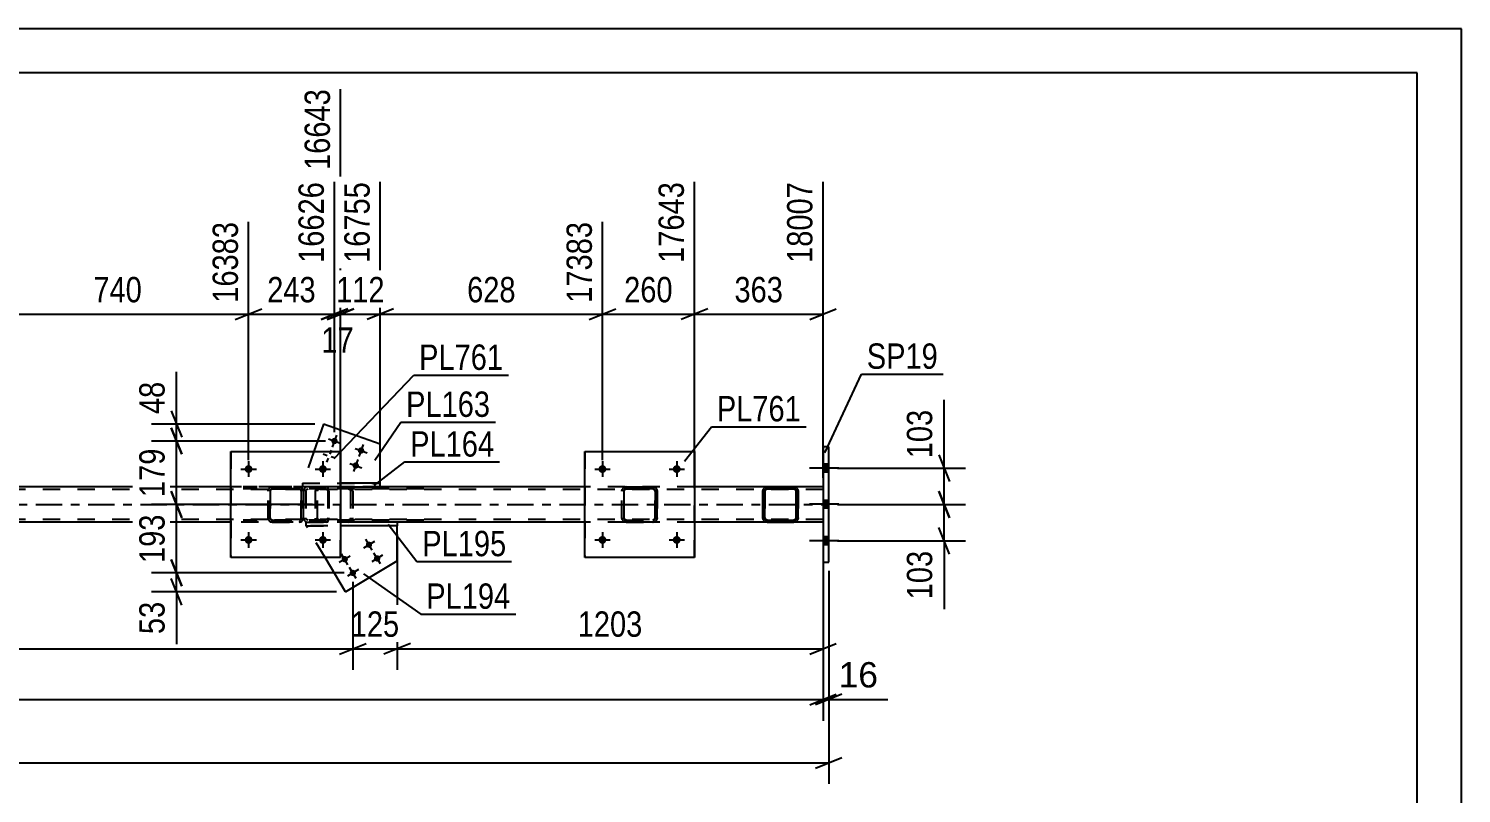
# Model space of a CAD drawing. Header units: millimetres. Extents: x 0 to 841, y 0 to 594.
# Drawn here: x 679 to 841, y 507.6 to 594 of the extents above; entities that cross this region are included whole.
import ezdxf

# ---------------------------------------------------------------- set-up
doc = ezdxf.new("R2010")
doc.units = ezdxf.units.MM
doc.linetypes.add('DXK_LINE_DOT2', pattern=[3.9198, 1.9599, -1.9599])
doc.linetypes.add('DXK_LINE_DOT3', pattern=[5.9187, 2.979, -0.9799, 0.9799, -0.9799])
doc.styles.add('Arial', font='ARIAL.TTF', dxfattribs={"height": 0.2})
doc.styles.add('Arial Narrow', font='ARIALN.TTF', dxfattribs={"height": 0.2})

# ---------------------------------------------------------------- blocks, each defined once
blk = doc.blocks.new('Unknown-318892622-1113')
at = {"color": 5, "linetype": 'Continuous'}
for p, q in [((841, 594), (0, 594)), ((841, 0), (841, 594)), ((836, 589), (5, 589)), ((836, 5), (836, 589))]:
    blk.add_line(p, q, dxfattribs=at)
blk = doc.blocks.new('Part-318892622-6571 - 6435')
at = {"color": 7, "linetype": 'DXK_LINE_DOT2'}
for p, q in [((712.71, 542.25), (703.3, 542.25)), ((712.71, 542.01), (703.3, 542.01)), ((710.14, 541.91), (710.12, 541.77)), ((710.12, 541.77), (710.12, 538.73)), ((710.15, 541.95), (710.14, 541.91)), ((710.37, 541.77), (710.39, 541.86)), ((710.37, 541.77), (710.37, 538.73)), ((710.39, 541.86), (710.44, 541.94)), ((710.62, 542.25), (710.43, 542.21)), ((710.44, 541.94), (710.52, 541.99)), ((710.52, 541.99), (710.62, 542.01)), ((711.43, 542.25), (711.43, 542.01)), ((712.81, 542.21), (712.71, 542.25)), ((712.71, 542.01), (712.76, 541.99)), ((712.76, 541.99), (712.81, 541.94)), ((712.9, 542.11), (712.81, 542.21)), ((712.81, 541.94), (712.84, 541.86)), ((712.84, 541.86), (712.85, 541.77)), ((712.85, 541.77), (712.85, 538.73)), ((712.96, 541.95), (712.9, 542.11)), ((712.98, 541.77), (712.96, 541.95)), ((712.98, 541.77), (712.98, 538.73)), ((712.71, 538.49), (703.3, 538.49)), ((712.71, 538.25), (703.3, 538.25)), ((710.12, 538.73), (710.15, 538.55)), ((710.39, 538.64), (710.37, 538.73)), ((710.44, 538.56), (710.39, 538.64)), ((710.43, 538.29), (710.62, 538.25)), ((710.52, 538.51), (710.44, 538.56)), ((710.62, 538.49), (710.52, 538.51)), ((711.43, 538.25), (711.43, 538.49)), ((712.76, 538.51), (712.71, 538.49)), ((712.71, 538.25), (712.81, 538.29)), ((712.81, 538.56), (712.76, 538.51)), ((712.84, 538.64), (712.81, 538.56)), ((712.81, 538.29), (712.9, 538.39)), ((712.85, 538.73), (712.84, 538.64)), ((712.9, 538.39), (712.96, 538.55)), ((712.96, 538.55), (712.98, 538.73))]:
    blk.add_line(p, q, dxfattribs=at)
for centre, start, end in [((710.6, 541.75), 111.1941, 156.1506), ((710.6, 538.75), 203.8494, 248.8059)]:
    blk.add_arc(centre, 0.492, start, end, dxfattribs=at)
blk = doc.blocks.new('Part-318892622-6577 - 6435')
at = {"color": 7, "linetype": 'DXK_LINE_DOT2'}
for p, q in [((711.46, 541.91), (711.43, 541.77)), ((711.43, 541.77), (711.43, 538.73)), ((711.47, 541.95), (711.46, 541.91)), ((711.69, 541.77), (711.71, 541.86)), ((711.69, 538.73), (711.69, 541.77)), ((711.71, 541.86), (711.76, 541.94)), ((711.94, 542.25), (711.75, 542.21)), ((711.76, 541.94), (711.85, 541.99)), ((711.85, 541.99), (711.94, 542.01)), ((723.72, 542.25), (711.94, 542.25)), ((723.72, 542.01), (711.94, 542.01)), ((715.38, 542.21), (715.18, 542.25)), ((715.18, 542.01), (715.28, 541.99)), ((715.28, 541.99), (715.36, 541.94)), ((715.36, 541.94), (715.42, 541.86)), ((715.42, 541.86), (715.44, 541.77)), ((715.44, 541.77), (715.44, 538.73)), ((715.66, 541.91), (715.65, 541.95)), ((715.69, 541.77), (715.66, 541.91)), ((715.69, 541.77), (715.69, 538.73)), ((711.43, 538.73), (711.47, 538.55)), ((711.71, 538.64), (711.69, 538.73)), ((711.76, 538.56), (711.71, 538.64)), ((711.75, 538.29), (711.94, 538.25)), ((711.85, 538.51), (711.76, 538.56)), ((711.94, 538.49), (711.85, 538.51)), ((723.72, 538.49), (711.94, 538.49)), ((723.72, 538.25), (711.94, 538.25)), ((715.28, 538.51), (715.18, 538.49)), ((715.18, 538.25), (715.38, 538.29)), ((715.36, 538.56), (715.28, 538.51)), ((715.42, 538.64), (715.36, 538.56)), ((715.44, 538.73), (715.42, 538.64)), ((715.65, 538.55), (715.67, 538.64)), ((715.67, 538.64), (715.69, 538.73))]:
    blk.add_line(p, q, dxfattribs=at)
for centre, start, end in [((711.93, 541.75), 110.7583, 155.68), ((715.2, 541.75), 24.32, 69.2417), ((711.93, 538.75), 204.32, 249.2417), ((715.2, 538.75), 290.7583, 335.68)]:
    blk.add_arc(centre, 0.496, start, end, dxfattribs=at)
blk = doc.blocks.new('Part-318892622-6578 - 6435')
at = {"color": 7, "linetype": 'DXK_LINE_DOT2'}
for p, q in [((746.1, 541.77), (746.14, 541.95)), ((746.1, 541.77), (746.11, 541.77)), ((746.1, 538.73), (746.1, 541.77)), ((746.14, 541.95), (746.11, 541.77)), ((746.11, 538.73), (746.11, 541.77)), ((746.36, 541.86), (746.34, 541.77)), ((746.35, 541.77), (746.34, 541.77)), ((746.34, 541.77), (746.34, 538.73)), ((746.35, 541.77), (746.36, 541.86)), ((746.35, 538.73), (746.35, 541.77)), ((746.36, 541.86), (746.42, 541.94)), ((746.41, 541.94), (746.36, 541.86)), ((746.4, 542.21), (746.58, 542.25)), ((746.59, 542.25), (746.4, 542.21)), ((746.49, 541.99), (746.41, 541.94)), ((746.42, 541.94), (746.49, 541.99)), ((746.49, 541.99), (746.59, 542.01)), ((746.58, 542.01), (746.49, 541.99)), ((746.59, 542.25), (746.58, 542.25)), ((746.58, 542.25), (749.62, 542.25)), ((746.58, 542.01), (746.59, 542.01)), ((749.62, 542.01), (746.58, 542.01)), ((746.59, 542.25), (749.63, 542.25)), ((746.59, 542.01), (749.63, 542.01)), ((749.62, 542.25), (749.63, 542.25)), ((749.62, 542.25), (749.81, 542.21)), ((749.63, 542.01), (749.62, 542.01)), ((749.71, 541.99), (749.62, 542.01)), ((749.81, 542.21), (749.63, 542.25)), ((749.63, 542.01), (749.72, 541.99)), ((749.71, 541.99), (749.72, 541.99)), ((749.79, 541.94), (749.71, 541.99)), ((749.72, 541.99), (749.8, 541.94)), ((749.84, 541.86), (749.79, 541.94)), ((749.8, 541.94), (749.85, 541.86)), ((749.86, 541.77), (749.84, 541.86)), ((749.85, 541.86), (749.87, 541.77)), ((749.87, 541.77), (749.86, 541.77)), ((749.86, 541.77), (749.86, 538.73)), ((749.87, 538.73), (749.87, 541.77)), ((750.07, 541.95), (750.1, 541.77)), ((750.11, 541.77), (750.07, 541.95)), ((750.11, 541.77), (750.1, 541.77)), ((750.1, 541.77), (750.1, 538.73)), ((750.11, 538.73), (750.11, 541.77)), ((746.11, 538.73), (746.1, 538.73)), ((746.14, 538.55), (746.1, 538.73)), ((746.11, 538.73), (746.14, 538.55)), ((746.34, 538.73), (746.35, 538.73)), ((746.34, 538.73), (746.36, 538.64)), ((746.36, 538.64), (746.35, 538.73)), ((746.42, 538.56), (746.36, 538.64)), ((746.36, 538.64), (746.41, 538.56)), ((746.4, 538.29), (746.4, 538.29)), ((746.58, 538.25), (746.4, 538.29)), ((746.4, 538.29), (746.59, 538.25)), ((746.41, 538.56), (746.49, 538.51)), ((746.49, 538.51), (746.42, 538.56)), ((746.59, 538.49), (746.49, 538.51)), ((746.49, 538.51), (746.58, 538.49)), ((746.59, 538.49), (746.58, 538.49)), ((746.58, 538.49), (749.62, 538.49)), ((746.59, 538.25), (746.58, 538.25)), ((746.58, 538.25), (749.62, 538.25)), ((746.59, 538.49), (749.63, 538.49)), ((746.59, 538.25), (749.63, 538.25)), ((749.62, 538.49), (749.71, 538.51)), ((749.62, 538.49), (749.63, 538.49)), ((749.81, 538.29), (749.62, 538.25)), ((749.62, 538.25), (749.63, 538.25)), ((749.72, 538.51), (749.63, 538.49)), ((749.63, 538.25), (749.81, 538.29)), ((749.71, 538.51), (749.79, 538.56)), ((749.8, 538.56), (749.72, 538.51)), ((749.79, 538.56), (749.84, 538.64)), ((749.85, 538.64), (749.8, 538.56)), ((749.84, 538.64), (749.86, 538.73)), ((749.87, 538.73), (749.85, 538.64)), ((749.86, 538.73), (749.87, 538.73)), ((750.1, 538.73), (750.07, 538.55)), ((750.07, 538.55), (750.11, 538.73)), ((750.1, 538.73), (750.11, 538.73))]:
    blk.add_line(p, q, dxfattribs=at)
at = {"color": 7, "linetype": 'DXK_LINE_DOT3'}
blk.add_line((748.11, 540.25), (748.1, 540.25), dxfattribs=at)
at = {"color": 7, "linetype": 'DXK_LINE_DOT2'}
for centre, start, end in [((746.58, 541.77), 112.5, 157.5), ((746.59, 541.77), 112.5, 157.5), ((749.62, 541.77), 22.5, 67.5), ((749.63, 541.77), 22.5, 67.5), ((746.58, 538.73), 202.5, 247.5), ((746.59, 538.73), 202.5, 247.5), ((749.62, 538.73), 292.5, 337.5), ((749.63, 538.73), 292.5, 337.5)]:
    blk.add_arc(centre, 0.48, start, end, dxfattribs=at)
blk = doc.blocks.new('Part-318892622-6699 - 6435')
at = {"color": 7, "linetype": 'DXK_LINE_DOT2'}
for p, q in [((710.41, 537.85), (710.41, 538.25)), ((710.41, 538.25), (714.3, 538.25)), ((710.41, 537.85), (714.3, 537.85))]:
    blk.add_line(p, q, dxfattribs=at)
at = {"color": 2, "linetype": 'Continuous'}
for p, q in [((720.7, 538.25), (714.3, 538.25)), ((720.7, 537.85), (714.3, 537.85)), ((720.7, 538.25), (720.7, 537.85))]:
    blk.add_line(p, q, dxfattribs=at)
blk = doc.blocks.new('Bolt-318892622-6461 - 6435')
at = {"linetype": 'Continuous'}
for points in [[(743.47, 544.25), (743.48, 544.34), (743.5, 544.43), (743.55, 544.51), (743.61, 544.58), (743.69, 544.63), (743.77, 544.67), (743.86, 544.69), (743.95, 544.69), (744.04, 544.67), (744.13, 544.63), (744.2, 544.58), (744.26, 544.51), (744.31, 544.43), (744.34, 544.34), (744.35, 544.25), (744.34, 544.16), (744.31, 544.07), (744.26, 543.99), (744.2, 543.92), (744.13, 543.87), (744.04, 543.83), (743.95, 543.81), (743.86, 543.81), (743.77, 543.83), (743.69, 543.87), (743.61, 543.92), (743.55, 543.99), (743.5, 544.07), (743.48, 544.16)], [(751.87, 544.25), (751.88, 544.34), (751.9, 544.43), (751.95, 544.51), (752.01, 544.58), (752.09, 544.63), (752.17, 544.67), (752.26, 544.69), (752.35, 544.69), (752.44, 544.67), (752.53, 544.63), (752.6, 544.58), (752.66, 544.51), (752.71, 544.43), (752.74, 544.34), (752.75, 544.25), (752.74, 544.16), (752.71, 544.07), (752.66, 543.99), (752.6, 543.92), (752.53, 543.87), (752.44, 543.83), (752.35, 543.81), (752.26, 543.81), (752.17, 543.83), (752.09, 543.87), (752.01, 543.92), (751.95, 543.99), (751.9, 544.07), (751.88, 544.16)]]:
    blk.add_hatch(color=1, dxfattribs=at).paths.add_polyline_path(points)
at = {"color": 1, "linetype": 'Continuous'}
for p, q in [((743.03, 544.25), (744.79, 544.25)), ((743.91, 545.13), (743.91, 543.37)), ((751.43, 544.25), (753.19, 544.25)), ((752.31, 545.13), (752.31, 543.37))]:
    blk.add_line(p, q, dxfattribs=at)
blk = doc.blocks.new('Bolt-318892622-6462 - 6435')
at = {"linetype": 'Continuous'}
for points in [[(743.47, 536.25), (743.48, 536.34), (743.5, 536.43), (743.55, 536.51), (743.61, 536.58), (743.69, 536.63), (743.77, 536.67), (743.86, 536.69), (743.95, 536.69), (744.04, 536.67), (744.13, 536.63), (744.2, 536.58), (744.26, 536.51), (744.31, 536.43), (744.34, 536.34), (744.35, 536.25), (744.34, 536.16), (744.31, 536.07), (744.26, 535.99), (744.2, 535.92), (744.13, 535.87), (744.04, 535.83), (743.95, 535.81), (743.86, 535.81), (743.77, 535.83), (743.69, 535.87), (743.61, 535.92), (743.55, 535.99), (743.5, 536.07), (743.48, 536.16)], [(751.87, 536.25), (751.88, 536.34), (751.9, 536.43), (751.95, 536.51), (752.01, 536.58), (752.09, 536.63), (752.17, 536.67), (752.26, 536.69), (752.35, 536.69), (752.44, 536.67), (752.53, 536.63), (752.6, 536.58), (752.66, 536.51), (752.71, 536.43), (752.74, 536.34), (752.75, 536.25), (752.74, 536.16), (752.71, 536.07), (752.66, 535.99), (752.6, 535.92), (752.53, 535.87), (752.44, 535.83), (752.35, 535.81), (752.26, 535.81), (752.17, 535.83), (752.09, 535.87), (752.01, 535.92), (751.95, 535.99), (751.9, 536.07), (751.88, 536.16)]]:
    blk.add_hatch(color=1, dxfattribs=at).paths.add_polyline_path(points)
at = {"color": 1, "linetype": 'Continuous'}
for p, q in [((743.03, 536.25), (744.79, 536.25)), ((743.91, 537.13), (743.91, 535.37)), ((751.43, 536.25), (753.19, 536.25)), ((752.31, 537.13), (752.31, 535.37))]:
    blk.add_line(p, q, dxfattribs=at)
blk = doc.blocks.new('Bolt-318892622-6463 - 6435')
at = {"linetype": 'Continuous'}
for points in [[(703.46, 544.25), (703.47, 544.34), (703.5, 544.43), (703.55, 544.51), (703.61, 544.58), (703.68, 544.63), (703.77, 544.67), (703.86, 544.69), (703.95, 544.69), (704.04, 544.67), (704.12, 544.63), (704.2, 544.58), (704.26, 544.51), (704.3, 544.43), (704.33, 544.34), (704.34, 544.25), (704.33, 544.16), (704.3, 544.07), (704.26, 543.99), (704.2, 543.92), (704.12, 543.87), (704.04, 543.83), (703.95, 543.81), (703.86, 543.81), (703.77, 543.83), (703.68, 543.87), (703.61, 543.92), (703.55, 543.99), (703.5, 544.07), (703.47, 544.16)], [(711.86, 544.25), (711.87, 544.34), (711.9, 544.43), (711.95, 544.51), (712.01, 544.58), (712.08, 544.63), (712.17, 544.67), (712.26, 544.69), (712.35, 544.69), (712.44, 544.67), (712.52, 544.63), (712.6, 544.58), (712.66, 544.51), (712.7, 544.43), (712.73, 544.34), (712.74, 544.25), (712.73, 544.16), (712.7, 544.07), (712.66, 543.99), (712.6, 543.92), (712.52, 543.87), (712.44, 543.83), (712.35, 543.81), (712.26, 543.81), (712.17, 543.83), (712.08, 543.87), (712.01, 543.92), (711.95, 543.99), (711.9, 544.07), (711.87, 544.16)]]:
    blk.add_hatch(color=1, dxfattribs=at).paths.add_polyline_path(points)
at = {"color": 1, "linetype": 'Continuous'}
for p, q in [((703.02, 544.25), (704.78, 544.25)), ((703.9, 545.13), (703.9, 543.37)), ((711.42, 544.25), (713.18, 544.25)), ((712.3, 545.13), (712.3, 543.37))]:
    blk.add_line(p, q, dxfattribs=at)
blk = doc.blocks.new('Bolt-318892622-6464 - 6435')
at = {"linetype": 'Continuous'}
for points in [[(703.46, 536.25), (703.47, 536.34), (703.5, 536.43), (703.55, 536.51), (703.61, 536.58), (703.68, 536.63), (703.77, 536.67), (703.86, 536.69), (703.95, 536.69), (704.04, 536.67), (704.12, 536.63), (704.2, 536.58), (704.26, 536.51), (704.3, 536.43), (704.33, 536.34), (704.34, 536.25), (704.33, 536.16), (704.3, 536.07), (704.26, 535.99), (704.2, 535.92), (704.12, 535.87), (704.04, 535.83), (703.95, 535.81), (703.86, 535.81), (703.77, 535.83), (703.68, 535.87), (703.61, 535.92), (703.55, 535.99), (703.5, 536.07), (703.47, 536.16)], [(711.86, 536.25), (711.87, 536.34), (711.9, 536.43), (711.95, 536.51), (712.01, 536.58), (712.08, 536.63), (712.17, 536.67), (712.26, 536.69), (712.35, 536.69), (712.44, 536.67), (712.52, 536.63), (712.6, 536.58), (712.66, 536.51), (712.7, 536.43), (712.73, 536.34), (712.74, 536.25), (712.73, 536.16), (712.7, 536.07), (712.66, 535.99), (712.6, 535.92), (712.52, 535.87), (712.44, 535.83), (712.35, 535.81), (712.26, 535.81), (712.17, 535.83), (712.08, 535.87), (712.01, 535.92), (711.95, 535.99), (711.9, 536.07), (711.87, 536.16)]]:
    blk.add_hatch(color=1, dxfattribs=at).paths.add_polyline_path(points)
at = {"color": 1, "linetype": 'Continuous'}
for p, q in [((703.02, 536.25), (704.78, 536.25)), ((703.9, 537.13), (703.9, 535.37)), ((711.42, 536.25), (713.18, 536.25)), ((712.3, 537.13), (712.3, 535.37))]:
    blk.add_line(p, q, dxfattribs=at)
blk = doc.blocks.new('Bolt-318892622-6471 - 6435')
at = {"linetype": 'Continuous'}
for points in [[(769.48, 543.91), (769.48, 544.79), (768.84, 544.79), (768.84, 543.91)], [(769.48, 543.91), (769.48, 544.79), (768.84, 544.79), (768.84, 543.91)], [(769.48, 543.91), (769.48, 544.79), (768.84, 544.79), (768.84, 543.91)], [(769.48, 539.83), (769.48, 540.71), (768.84, 540.71), (768.84, 539.83)], [(769.48, 539.83), (769.48, 540.71), (768.84, 540.71), (768.84, 539.83)], [(769.48, 535.71), (769.48, 536.59), (768.84, 536.59), (768.84, 535.71)], [(769.48, 535.71), (769.48, 536.59), (768.84, 536.59), (768.84, 535.71)], [(769.48, 535.71), (769.48, 536.59), (768.84, 536.59), (768.84, 535.71)]]:
    blk.add_hatch(color=1, dxfattribs=at).paths.add_polyline_path(points)
at = {"color": 1, "linetype": 'Continuous'}
for p, q in [((770.64, 544.35), (767.32, 544.35)), ((770.64, 544.35), (767.32, 544.35)), ((770.64, 544.35), (767.32, 544.35)), ((769.48, 544.79), (768.84, 544.79)), ((769.48, 544.79), (768.84, 544.79)), ((769.48, 544.79), (768.84, 544.79)), ((769.48, 543.91), (768.84, 543.91)), ((769.48, 543.91), (768.84, 543.91)), ((769.48, 543.91), (768.84, 543.91)), ((770.64, 540.27), (767.32, 540.27)), ((770.64, 540.27), (767.32, 540.27)), ((769.48, 540.71), (768.84, 540.71)), ((769.48, 540.71), (768.84, 540.71)), ((769.48, 539.83), (768.84, 539.83)), ((769.48, 539.83), (768.84, 539.83)), ((770.64, 536.15), (767.32, 536.15)), ((770.64, 536.15), (767.32, 536.15)), ((770.64, 536.15), (767.32, 536.15)), ((769.48, 536.59), (768.84, 536.59)), ((769.48, 536.59), (768.84, 536.59)), ((769.48, 536.59), (768.84, 536.59)), ((769.48, 535.71), (768.84, 535.71)), ((769.48, 535.71), (768.84, 535.71)), ((769.48, 535.71), (768.84, 535.71))]:
    blk.add_line(p, q, dxfattribs=at)
blk = doc.blocks.new('Part-318892622-6485 - 6435')
at = {"color": 2, "linetype": 'Continuous'}
for p, q in [((762.03, 541.77), (762.07, 541.95)), ((762.07, 541.95), (762.03, 541.77)), ((762.03, 538.73), (762.03, 541.77)), ((762.03, 541.77), (762.03, 541.77)), ((762.03, 538.73), (762.03, 541.77)), ((762.27, 541.77), (762.29, 541.86)), ((762.27, 538.73), (762.27, 541.77)), ((762.29, 541.86), (762.34, 541.94)), ((762.33, 542.21), (762.51, 542.25)), ((762.51, 542.25), (762.33, 542.21)), ((762.34, 541.94), (762.42, 541.99)), ((762.42, 541.99), (762.51, 542.01)), ((762.51, 542.25), (765.55, 542.25)), ((762.51, 542.25), (762.51, 542.25)), ((762.51, 542.25), (765.55, 542.25)), ((762.51, 542.01), (765.55, 542.01)), ((765.55, 542.25), (765.55, 542.25)), ((765.55, 542.25), (765.55, 542.25)), ((765.74, 542.21), (765.55, 542.25)), ((765.55, 542.01), (765.65, 541.99)), ((765.72, 541.94), (765.64, 541.99)), ((765.65, 541.99), (765.72, 541.94)), ((765.72, 541.94), (765.78, 541.86)), ((765.77, 541.86), (765.72, 541.94)), ((765.79, 541.77), (765.77, 541.86)), ((765.78, 541.86), (765.79, 541.77)), ((765.79, 538.73), (765.79, 541.77)), ((765.79, 541.77), (765.79, 541.77)), ((765.79, 541.61), (765.79, 541.77)), ((765.79, 541.61), (765.79, 538.89)), ((766.03, 541.77), (766, 541.95)), ((766.03, 538.73), (766.03, 541.77)), ((762.03, 538.73), (762.03, 538.73)), ((762.07, 538.55), (762.03, 538.73)), ((762.03, 538.73), (762.07, 538.55)), ((762.29, 538.64), (762.27, 538.73)), ((762.34, 538.56), (762.29, 538.64)), ((762.33, 538.29), (762.33, 538.29)), ((762.33, 538.29), (762.33, 538.29)), ((762.33, 538.29), (762.51, 538.25)), ((762.42, 538.51), (762.34, 538.56)), ((762.51, 538.49), (762.42, 538.51)), ((762.51, 538.49), (765.55, 538.49)), ((762.51, 538.49), (765.55, 538.49)), ((762.51, 538.25), (765.55, 538.25)), ((765.65, 538.51), (765.55, 538.49)), ((765.55, 538.49), (765.64, 538.51)), ((765.55, 538.49), (765.55, 538.49)), ((765.55, 538.25), (765.74, 538.29)), ((765.64, 538.51), (765.72, 538.56)), ((765.72, 538.56), (765.65, 538.51)), ((765.78, 538.64), (765.72, 538.56)), ((765.72, 538.56), (765.77, 538.64)), ((765.77, 538.64), (765.79, 538.73)), ((765.79, 538.73), (765.78, 538.64)), ((765.79, 538.73), (765.79, 538.88)), ((765.79, 538.73), (765.79, 538.73)), ((766, 538.55), (766.03, 538.73))]:
    blk.add_line(p, q, dxfattribs=at)
at = {"color": 7, "linetype": 'DXK_LINE_DOT2'}
for p, q in [((762.29, 541.86), (762.27, 541.77)), ((762.27, 541.77), (762.27, 541.77)), ((762.27, 541.77), (762.27, 538.73)), ((762.34, 541.94), (762.29, 541.86)), ((762.42, 541.99), (762.34, 541.94)), ((762.51, 542.01), (762.42, 541.99)), ((762.51, 542.01), (762.51, 542.01)), ((765.55, 542.01), (762.51, 542.01)), ((765.55, 542.25), (765.73, 542.21)), ((765.55, 542.01), (765.55, 542.01)), ((765.64, 541.99), (765.55, 542.01)), ((765.64, 541.99), (765.65, 541.99)), ((765.79, 541.61), (765.79, 541.61)), ((765.99, 541.95), (766.03, 541.77)), ((766.03, 541.77), (766.03, 541.77)), ((766.03, 541.77), (766.03, 538.73)), ((762.27, 538.73), (762.27, 538.73)), ((762.27, 538.73), (762.29, 538.64)), ((762.29, 538.64), (762.34, 538.56)), ((762.51, 538.25), (762.33, 538.29)), ((762.34, 538.56), (762.42, 538.51)), ((762.42, 538.51), (762.51, 538.49)), ((762.51, 538.49), (762.51, 538.49)), ((762.51, 538.25), (762.51, 538.25)), ((762.51, 538.25), (765.55, 538.25)), ((765.73, 538.29), (765.55, 538.25)), ((765.55, 538.25), (765.55, 538.25)), ((765.79, 538.88), (765.79, 538.89)), ((766.03, 538.73), (765.99, 538.55)), ((766.03, 538.73), (766.03, 538.73))]:
    blk.add_line(p, q, dxfattribs=at)
at = {"color": 2, "linetype": 'Continuous'}
for centre, start, end in [((762.51, 541.77), 112.5, 157.5), ((762.51, 541.77), 112.5, 157.5), ((765.55, 541.77), 22.5, 67.5), ((762.51, 538.73), 202.5, 247.5), ((762.51, 538.73), 202.5, 247.5), ((765.55, 538.73), 292.5, 337.5)]:
    blk.add_arc(centre, 0.48, start, end, dxfattribs=at)
at = {"color": 7, "linetype": 'DXK_LINE_DOT2'}
for centre, start, end in [((765.55, 541.77), 22.5, 67.5), ((765.55, 538.73), 292.5, 337.5)]:
    blk.add_arc(centre, 0.48, start, end, dxfattribs=at)
blk = doc.blocks.new('Part-318892622-6492 - 6435')
at = {"color": 7, "linetype": 'DXK_LINE_DOT2'}
for p, q in [((768.84, 541.93), (93.91, 541.93)), ((718.79, 542.25), (701.9, 542.25)), ((754.31, 542.25), (741.91, 542.25)), ((768.84, 542.25), (768.84, 538.25)), ((768.84, 538.57), (93.91, 538.57)), ((720.7, 538.25), (701.9, 538.25)), ((754.31, 538.25), (741.91, 538.25)), ((765.56, 538.25), (762.51, 538.25))]:
    blk.add_line(p, q, dxfattribs=at)
at = {"color": 2, "linetype": 'Continuous'}
for p, q in [((701.9, 542.25), (674.3, 542.25)), ((741.91, 542.25), (718.79, 542.25)), ((768.84, 542.25), (754.31, 542.25)), ((701.9, 538.25), (674.3, 538.25)), ((741.91, 538.25), (720.7, 538.25)), ((762.51, 538.25), (754.31, 538.25)), ((768.84, 538.25), (765.56, 538.25))]:
    blk.add_line(p, q, dxfattribs=at)
at = {"color": 7, "linetype": 'DXK_LINE_DOT3'}
blk.add_line((93.91, 540.25), (768.84, 540.25), dxfattribs=at)
blk = doc.blocks.new('Part-318892622-6715 - 6435')
at = {"color": 2, "linetype": 'Continuous'}
for p, q in [((712.38, 549.34), (711.28, 546.25)), ((718.79, 547.06), (712.38, 549.34)), ((718.79, 542.65), (718.79, 547.06))]:
    blk.add_line(p, q, dxfattribs=at)
at = {"color": 7, "linetype": 'DXK_LINE_DOT2'}
for p, q in [((711.28, 546.25), (710, 542.65)), ((710, 542.65), (718.79, 542.65))]:
    blk.add_line(p, q, dxfattribs=at)
blk = doc.blocks.new('Part-318892622-6565 - 6435')
at = {"color": 2, "linetype": 'Continuous'}
for p, q in [((769.48, 546.75), (768.84, 546.75)), ((768.84, 546.75), (768.84, 533.75)), ((769.48, 533.75), (769.48, 546.75)), ((768.84, 533.75), (769.48, 533.75))]:
    blk.add_line(p, q, dxfattribs=at)
blk = doc.blocks.new('Part-318892622-6600 - 6435')
at = {"color": 7, "linetype": 'DXK_LINE_DOT2'}
for p, q in [((706.1, 541.77), (706.13, 541.95)), ((706.14, 541.95), (706.1, 541.77)), ((706.1, 538.73), (706.1, 541.77)), ((706.1, 541.77), (706.1, 541.77)), ((706.1, 538.73), (706.1, 541.77)), ((706.34, 541.77), (706.36, 541.86)), ((706.35, 541.86), (706.34, 541.77)), ((706.34, 538.73), (706.34, 541.77)), ((706.34, 541.77), (706.34, 541.77)), ((706.34, 541.77), (706.34, 538.73)), ((706.41, 541.94), (706.35, 541.86)), ((706.36, 541.86), (706.41, 541.94)), ((706.39, 542.21), (706.58, 542.25)), ((706.58, 542.25), (706.4, 542.21)), ((706.41, 541.94), (706.49, 541.99)), ((706.48, 541.99), (706.41, 541.94)), ((706.58, 542.01), (706.48, 541.99)), ((706.49, 541.99), (706.58, 542.01)), ((706.58, 542.25), (709.62, 542.25)), ((706.58, 542.25), (706.58, 542.25)), ((706.58, 542.25), (709.62, 542.25)), ((706.58, 542.01), (709.62, 542.01)), ((706.58, 542.01), (706.58, 542.01)), ((709.62, 542.01), (706.58, 542.01)), ((709.62, 542.25), (709.62, 542.25)), ((709.62, 542.25), (709.8, 542.21)), ((709.8, 542.21), (709.62, 542.25)), ((709.62, 542.01), (709.62, 542.01)), ((709.62, 542.01), (709.71, 541.99)), ((709.71, 541.99), (709.62, 542.01)), ((709.71, 541.99), (709.71, 541.99)), ((709.71, 541.99), (709.79, 541.94)), ((709.79, 541.94), (709.71, 541.99)), ((709.79, 541.94), (709.84, 541.86)), ((709.84, 541.86), (709.79, 541.94)), ((709.84, 541.86), (709.86, 541.77)), ((709.86, 541.77), (709.84, 541.86)), ((709.86, 538.73), (709.86, 541.77)), ((709.86, 541.77), (709.86, 541.77)), ((709.86, 541.77), (709.86, 538.73)), ((710.06, 541.95), (710.1, 541.77)), ((710.1, 541.77), (710.06, 541.95)), ((710.1, 538.73), (710.1, 541.77)), ((710.1, 541.77), (710.1, 541.77)), ((710.1, 541.77), (710.1, 538.73)), ((706.1, 538.73), (706.1, 538.73)), ((706.13, 538.55), (706.1, 538.73)), ((706.1, 538.73), (706.14, 538.55)), ((706.34, 538.73), (706.34, 538.73)), ((706.36, 538.64), (706.34, 538.73)), ((706.34, 538.73), (706.35, 538.64)), ((706.35, 538.64), (706.41, 538.56)), ((706.41, 538.56), (706.36, 538.64)), ((706.39, 538.29), (706.4, 538.29)), ((706.58, 538.25), (706.39, 538.29)), ((706.4, 538.29), (706.58, 538.25)), ((706.49, 538.51), (706.41, 538.56)), ((706.41, 538.56), (706.48, 538.51)), ((706.48, 538.51), (706.58, 538.49)), ((706.58, 538.49), (706.49, 538.51)), ((706.58, 538.49), (709.62, 538.49)), ((706.58, 538.49), (706.58, 538.49)), ((706.58, 538.49), (709.62, 538.49)), ((706.58, 538.25), (709.62, 538.25)), ((706.58, 538.25), (706.58, 538.25)), ((706.58, 538.25), (709.62, 538.25)), ((709.71, 538.51), (709.62, 538.49)), ((709.62, 538.49), (709.71, 538.51)), ((709.62, 538.49), (709.62, 538.49)), ((709.8, 538.29), (709.62, 538.25)), ((709.62, 538.25), (709.8, 538.29)), ((709.62, 538.25), (709.62, 538.25)), ((709.79, 538.56), (709.71, 538.51)), ((709.71, 538.51), (709.79, 538.56)), ((709.84, 538.64), (709.79, 538.56)), ((709.79, 538.56), (709.84, 538.64)), ((709.86, 538.73), (709.84, 538.64)), ((709.84, 538.64), (709.86, 538.73)), ((709.86, 538.73), (709.86, 538.73)), ((710.1, 538.73), (710.06, 538.55)), ((710.06, 538.55), (710.1, 538.73)), ((710.1, 538.73), (710.1, 538.73))]:
    blk.add_line(p, q, dxfattribs=at)
at = {"color": 7, "linetype": 'DXK_LINE_DOT3'}
blk.add_line((708.1, 540.25), (708.09, 540.25), dxfattribs=at)
at = {"color": 7, "linetype": 'DXK_LINE_DOT2'}
for centre, start, end in [((706.58, 541.77), 112.5, 157.5), ((706.58, 541.77), 112.5, 157.5), ((709.62, 541.77), 22.5, 67.5), ((709.62, 541.77), 22.5, 67.5), ((706.58, 538.73), 202.5, 247.5), ((706.58, 538.73), 202.5, 247.5), ((709.62, 538.73), 292.5, 337.5), ((709.62, 538.73), 292.5, 337.5)]:
    blk.add_arc(centre, 0.48, start, end, dxfattribs=at)
blk = doc.blocks.new('Part-318892622-6605 - 6435')
at = {"color": 2, "linetype": 'Continuous'}
for p, q in [((701.9, 534.25), (701.9, 546.25)), ((701.9, 546.25), (701.9, 546.25)), ((701.9, 546.25), (714.3, 546.25)), ((714.3, 546.25), (714.3, 534.25)), ((701.9, 534.25), (701.9, 534.25)), ((714.3, 534.25), (701.9, 534.25))]:
    blk.add_line(p, q, dxfattribs=at)
at = {"color": 7, "linetype": 'DXK_LINE_DOT2'}
for p, q in [((701.9, 546.25), (701.9, 534.25)), ((701.9, 546.25), (701.9, 546.25)), ((714.3, 534.25), (714.3, 546.25)), ((701.9, 534.25), (701.9, 534.25))]:
    blk.add_line(p, q, dxfattribs=at)
blk = doc.blocks.new('Part-318892622-6651 - 6435')
at = {"color": 2, "linetype": 'Continuous'}
for p, q in [((741.91, 534.25), (741.91, 546.25)), ((741.91, 546.25), (741.91, 546.25)), ((741.91, 546.25), (754.31, 546.25)), ((754.31, 546.25), (754.31, 534.25)), ((741.91, 534.25), (741.91, 534.25)), ((754.31, 534.25), (741.91, 534.25))]:
    blk.add_line(p, q, dxfattribs=at)
at = {"color": 7, "linetype": 'DXK_LINE_DOT2'}
for p, q in [((741.91, 546.25), (741.91, 534.25)), ((741.91, 546.25), (741.91, 546.25)), ((754.31, 534.25), (754.31, 546.25)), ((741.91, 534.25), (741.91, 534.25))]:
    blk.add_line(p, q, dxfattribs=at)
blk = doc.blocks.new('Bolt-318892622-6694 - 6435')
at = {"linetype": 'Continuous'}
for points in [[(717.21, 535.52, -1), (717.82, 535.89, -1)], [(718.13, 533.97, -1), (718.75, 534.34, -1)], [(714.46, 533.88, -1), (715.08, 534.25, -1)], [(715.38, 532.33, -1), (716, 532.7, -1)]]:
    blk.add_hatch(color=1, dxfattribs=at).paths.add_polyline_path(points)
at = {"color": 1, "linetype": 'Continuous'}
for p, q in [((717.88, 535.08), (717.15, 536.32)), ((715.14, 533.44), (714.4, 534.68)), ((718.13, 536.07), (716.9, 535.33)), ((719.06, 534.53), (717.82, 533.79)), ((718.81, 533.54), (718.07, 534.77)), ((715.38, 534.43), (714.15, 533.69)), ((716.31, 532.89), (715.07, 532.15)), ((716.06, 531.9), (715.32, 533.13))]:
    blk.add_line(p, q, dxfattribs=at)
blk = doc.blocks.new('Part-318892622-6704 - 6435')
at = {"color": 7, "linetype": 'DXK_LINE_DOT2'}
for p in [(720.7, 537.85), (712.56, 534.25)]:
    blk.add_line(p, (710.41, 537.85), dxfattribs=at)
at = {"color": 2, "linetype": 'Continuous'}
for p, q in [((720.7, 533.88), (720.7, 537.85)), ((714.86, 530.39), (712.56, 534.25)), ((714.86, 530.39), (720.7, 533.88))]:
    blk.add_line(p, q, dxfattribs=at)
blk = doc.blocks.new('Bolt-318892622-6705 - 6435')
at = {"linetype": 'Continuous'}
for points in [[(713.95, 547.3, -1), (713.27, 547.54, -1)], [(716.96, 546.22, -1), (716.28, 546.47, -1)], [(716.36, 544.53, -1), (715.68, 544.77, -1)]]:
    blk.add_hatch(color=1, dxfattribs=at).paths.add_polyline_path(points)
at = {"color": 1, "linetype": 'Continuous'}
for p, q in [((712.93, 547.66), (714.29, 547.18)), ((713.85, 548.09), (713.37, 546.74)), ((712.33, 545.96), (712.78, 545.8)), ((713.25, 546.4), (713.09, 545.95)), ((715.94, 546.59), (717.3, 546.1)), ((716.86, 547.02), (716.38, 545.67)), ((712.76, 545.04), (712.92, 545.49)), ((713.68, 545.48), (713.23, 545.64)), ((715.34, 544.89), (716.7, 544.41)), ((716.26, 545.33), (715.78, 543.97))]:
    blk.add_line(p, q, dxfattribs=at)
blk = doc.blocks.new('Part-318892622-6710 - 6435')
at = {"color": 7, "linetype": 'DXK_LINE_DOT2'}
for p, q in [((710, 542.65), (710, 542.25)), ((710, 542.65), (714.3, 542.65)), ((714.3, 542.25), (710, 542.25))]:
    blk.add_line(p, q, dxfattribs=at)
at = {"color": 2, "linetype": 'Continuous'}
for p, q in [((718.79, 542.65), (714.3, 542.65)), ((718.79, 542.25), (718.79, 542.65)), ((714.3, 542.25), (718.79, 542.25))]:
    blk.add_line(p, q, dxfattribs=at)
blk = doc.blocks.new('StraightDimension-318892622-7505 - 6435')
at = {"color": 7, "linetype": 'Continuous'}
for p, q in [((720.7, 536.85), (720.7, 521.56)), ((768.84, 537.25), (768.84, 521.56)), ((722.2, 524.56), (719.2, 523.36)), ((720.7, 523.96), (768.84, 523.96)), ((767.34, 523.36), (770.34, 524.56))]:
    blk.add_line(p, q, dxfattribs=at)
at = {"color": 0}
blk.add_wipeout([(749.03, 524.71), (749.03, 528.91), (740.51, 528.91), (740.51, 524.71)], dxfattribs=at)
at = {"color": 3, "style": 'Arial Narrow'}
blk.add_text('1203', height=2.863, dxfattribs=at).set_placement((741.11, 525.31))
blk = doc.blocks.new('StraightDimension-318892622-7513 - 6435')
at = {"color": 7, "linetype": 'Continuous'}
for p, q in [((720.7, 536.85), (720.7, 521.56)), ((715.69, 531.52), (715.69, 521.56)), ((714.19, 523.36), (717.19, 524.56)), ((715.69, 523.96), (720.7, 523.96)), ((722.2, 524.56), (719.2, 523.36))]:
    blk.add_line(p, q, dxfattribs=at)
at = {"color": 0}
blk.add_wipeout([(721.54, 524.71), (721.54, 528.91), (714.85, 528.91), (714.85, 524.71)], dxfattribs=at)
at = {"color": 3, "style": 'Arial Narrow'}
blk.add_text('125', height=2.863, dxfattribs=at).set_placement((715.45, 525.31))
blk = doc.blocks.new('StraightDimension-318892622-7549 - 6435')
at = {"color": 7, "linetype": 'Continuous'}
for p, q in [((695.16, 550.84), (696.36, 547.84)), ((711.38, 549.34), (692.91, 549.34)), ((695.76, 547.42), (695.76, 549.34)), ((696.36, 545.92), (695.16, 548.92)), ((712.61, 547.42), (692.91, 547.42))]:
    blk.add_line(p, q, dxfattribs=at)
at = {"color": 0}
blk.add_wipeout([(695.01, 554.72), (690.81, 554.72), (690.81, 549.86), (695.01, 549.86)], dxfattribs=at)
at = {"color": 7, "linetype": 'Continuous'}
blk.add_line((695.76, 549.34), (695.76, 555.24), dxfattribs=at)
blk.add_line((695.76, 549.34), (695.76, 555.24), dxfattribs=at)
at = {"color": 3, "style": 'Arial Narrow'}
blk.add_text('48', height=2.863, rotation=90.0002, dxfattribs=at).set_placement((694.41, 550.46))
blk = doc.blocks.new('StraightDimension-318892622-7576 - 6435')
at = {"color": 7, "linetype": 'Continuous'}
for p, q in [((695.16, 534.02), (696.36, 531.02)), ((714.69, 532.52), (692.91, 532.52)), ((696.36, 528.89), (695.16, 531.89)), ((695.76, 530.39), (695.76, 532.52)), ((713.86, 530.39), (692.91, 530.39))]:
    blk.add_line(p, q, dxfattribs=at)
at = {"color": 0}
blk.add_wipeout([(695.01, 529.87), (690.81, 529.87), (690.81, 525.01), (695.01, 525.01)], dxfattribs=at)
at = {"color": 7, "linetype": 'Continuous'}
blk.add_line((695.76, 530.39), (695.76, 524.49), dxfattribs=at)
blk.add_line((695.76, 530.39), (695.76, 524.49), dxfattribs=at)
at = {"color": 3, "style": 'Arial Narrow'}
blk.add_text('53', height=2.863, rotation=90.0002, dxfattribs=at).set_placement((694.41, 525.61))
blk = doc.blocks.new('StraightDimension-318892622-12627 - 6435')
at = {"color": 7, "linetype": 'Continuous'}
for p, q in [((714.3, 543.25), (714.3, 587.18)), ((713.61, 548.42), (713.61, 576.68)), ((712.11, 561.14), (715.11, 562.34)), ((715.8, 562.34), (712.8, 561.14)), ((713.61, 561.74), (714.3, 561.74))]:
    blk.add_line(p, q, dxfattribs=at)
at = {"color": 0, "linetype": 'Continuous'}
blk.add_wipeout([(713.7, 587.78), (709.5, 587.78), (709.5, 577.44), (713.7, 577.44)], dxfattribs=at)
at = {"color": 0}
blk.add_wipeout([(716.38, 556.79), (716.38, 560.99), (711.53, 560.99), (711.53, 556.79)], dxfattribs=at)
at = {"color": 3, "linetype": 'Continuous', "style": 'Arial Narrow'}
blk.add_text('16643', height=2.863, rotation=90.0002, dxfattribs=at).set_placement((713.1, 578.04))
at = {"color": 3, "style": 'Arial Narrow'}
blk.add_text('17', height=2.863, dxfattribs=at).set_placement((712.13, 557.39))
blk = doc.blocks.new('StraightDimension-318892622-12629 - 6435')
at = {"color": 7, "linetype": 'Continuous'}
for p, q in [((674.3, 543.25), (674.3, 576.68)), ((703.9, 545.25), (703.9, 572.18)), ((675.8, 562.34), (672.8, 561.14)), ((702.4, 561.14), (705.4, 562.34)), ((674.3, 561.74), (703.9, 561.74))]:
    blk.add_line(p, q, dxfattribs=at)
at = {"color": 0, "linetype": 'Continuous'}
blk.add_wipeout([(703.3, 572.78), (699.1, 572.78), (699.1, 562.44), (703.3, 562.44)], dxfattribs=at)
at = {"color": 0}
blk.add_wipeout([(692.44, 562.49), (692.44, 566.69), (685.76, 566.69), (685.76, 562.49)], dxfattribs=at)
at = {"color": 3, "linetype": 'Continuous', "style": 'Arial Narrow'}
blk.add_text('16383', height=2.863, rotation=90.0002, dxfattribs=at).set_placement((702.7, 563.04))
at = {"color": 3, "style": 'Arial Narrow'}
blk.add_text('740', height=2.863, dxfattribs=at).set_placement((686.36, 563.09))
blk = doc.blocks.new('StraightDimension-318892622-6740 - 6435')
at = {"color": 7, "linetype": 'Continuous'}
for p, q in [((769.48, 532.75), (769.48, 508.68)), ((59.44, 511.08), (769.48, 511.08)), ((767.98, 510.48), (770.98, 511.68))]:
    blk.add_line(p, q, dxfattribs=at)
blk = doc.blocks.new('StraightDimension-318892622-6857 - 6435')
at = {"color": 7, "linetype": 'Continuous'}
for p, q in [((768.84, 532.75), (768.84, 515.83)), ((769.48, 532.75), (769.48, 515.83)), ((767.34, 517.63), (770.34, 518.83)), ((770.98, 518.83), (767.98, 517.63)), ((768.84, 518.23), (769.48, 518.23))]:
    blk.add_line(p, q, dxfattribs=at)
at = {"color": 0}
blk.add_wipeout([(775.65, 518.98), (775.65, 523.18), (770, 523.18), (770, 518.98)], dxfattribs=at)
at = {"color": 7, "linetype": 'Continuous'}
blk.add_line((769.48, 518.23), (776.18, 518.23), dxfattribs=at)
blk.add_line((769.48, 518.23), (776.18, 518.23), dxfattribs=at)
at = {"color": 3, "style": 'Arial'}
blk.add_text('16', height=2.865, dxfattribs=at).set_placement((770.6, 519.58))
blk = doc.blocks.new('StraightDimension-318892622-6867 - 6435')
at = {"color": 7, "linetype": 'Continuous'}
for p, q in [((768.84, 532.75), (768.84, 515.83)), ((767.34, 517.63), (770.34, 518.83)), ((60.08, 518.23), (768.84, 518.23))]:
    blk.add_line(p, q, dxfattribs=at)
blk = doc.blocks.new('StraightDimension-318892622-7521 - 6435')
at = {"color": 7, "linetype": 'Continuous'}
for p, q in [((715.69, 531.52), (715.69, 521.56)), ((60.08, 523.96), (715.69, 523.96)), ((714.19, 523.36), (717.19, 524.56))]:
    blk.add_line(p, q, dxfattribs=at)
blk = doc.blocks.new('StraightDimension-318892622-7532 - 6435')
at = {"color": 7, "linetype": 'Continuous'}
for p, q in [((695.16, 541.75), (696.36, 538.75)), ((711.14, 540.25), (692.91, 540.25)), ((695.76, 532.52), (695.76, 540.25)), ((696.36, 531.02), (695.16, 534.02)), ((714.69, 532.52), (692.91, 532.52))]:
    blk.add_line(p, q, dxfattribs=at)
at = {"color": 0}
blk.add_wipeout([(695.01, 539.73), (690.81, 539.73), (690.81, 533.04), (695.01, 533.04)], dxfattribs=at)
at = {"color": 3, "style": 'Arial Narrow'}
blk.add_text('193', height=2.863, rotation=90.0002, dxfattribs=at).set_placement((694.41, 533.64))
blk = doc.blocks.new('StraightDimension-318892622-7559 - 6435')
at = {"color": 7, "linetype": 'Continuous'}
for p, q in [((695.16, 548.92), (696.36, 545.92)), ((712.61, 547.42), (692.91, 547.42)), ((695.76, 540.25), (695.76, 547.42)), ((696.36, 538.75), (695.16, 541.75)), ((711.14, 540.25), (692.91, 540.25))]:
    blk.add_line(p, q, dxfattribs=at)
at = {"color": 0}
blk.add_wipeout([(695.01, 547.18), (690.81, 547.18), (690.81, 540.49), (695.01, 540.49)], dxfattribs=at)
at = {"color": 3, "style": 'Arial Narrow'}
blk.add_text('179', height=2.863, rotation=90.0002, dxfattribs=at).set_placement((694.41, 541.09))
blk = doc.blocks.new('StraightDimension-318892622-12623 - 6435')
at = {"color": 7, "linetype": 'Continuous'}
for p, q in [((754.31, 543.25), (754.31, 576.68)), ((768.84, 543.25), (768.84, 576.68)), ((755.81, 562.34), (752.81, 561.14)), ((767.34, 561.14), (770.34, 562.34)), ((754.31, 561.74), (768.84, 561.74))]:
    blk.add_line(p, q, dxfattribs=at)
at = {"color": 0}
blk.add_wipeout([(764.91, 562.49), (764.91, 566.69), (758.23, 566.69), (758.23, 562.49)], dxfattribs=at)
at = {"color": 3, "style": 'Arial Narrow'}
blk.add_text('363', height=2.863, dxfattribs=at).set_placement((758.83, 563.09))
at = {"color": 0, "linetype": 'Continuous'}
blk.add_wipeout([(768.24, 577.28), (764.04, 577.28), (764.04, 566.94), (768.24, 566.94)], dxfattribs=at)
at = {"color": 3, "linetype": 'Continuous', "style": 'Arial Narrow'}
blk.add_text('18007', height=2.863, rotation=90.0002, dxfattribs=at).set_placement((767.64, 567.54))
blk = doc.blocks.new('StraightDimension-318892622-12624 - 6435')
at = {"color": 7, "linetype": 'Continuous'}
for p, q in [((754.31, 543.25), (754.31, 576.68)), ((743.91, 545.25), (743.91, 572.18)), ((742.41, 561.14), (745.41, 562.34)), ((755.81, 562.34), (752.81, 561.14)), ((743.91, 561.74), (754.31, 561.74))]:
    blk.add_line(p, q, dxfattribs=at)
at = {"color": 0}
blk.add_wipeout([(752.45, 562.49), (752.45, 566.69), (745.76, 566.69), (745.76, 562.49)], dxfattribs=at)
at = {"color": 3, "style": 'Arial Narrow'}
blk.add_text('260', height=2.863, dxfattribs=at).set_placement((746.36, 563.09))
at = {"color": 0, "linetype": 'Continuous'}
blk.add_wipeout([(753.71, 577.28), (749.51, 577.28), (749.51, 566.94), (753.71, 566.94)], dxfattribs=at)
at = {"color": 3, "linetype": 'Continuous', "style": 'Arial Narrow'}
blk.add_text('17643', height=2.863, rotation=90.0002, dxfattribs=at).set_placement((753.11, 567.54))
blk = doc.blocks.new('StraightDimension-318892622-12625 - 6435')
at = {"color": 7, "linetype": 'Continuous'}
for p, q in [((718.79, 543.65), (718.79, 576.68)), ((743.91, 545.25), (743.91, 572.18)), ((720.29, 562.34), (717.29, 561.14)), ((742.41, 561.14), (745.41, 562.34)), ((718.79, 561.74), (743.91, 561.74))]:
    blk.add_line(p, q, dxfattribs=at)
at = {"color": 0, "linetype": 'Continuous'}
blk.add_wipeout([(743.31, 572.78), (739.11, 572.78), (739.11, 562.44), (743.31, 562.44)], dxfattribs=at)
at = {"color": 0}
blk.add_wipeout([(734.69, 562.49), (734.69, 566.69), (728.01, 566.69), (728.01, 562.49)], dxfattribs=at)
at = {"color": 3, "linetype": 'Continuous', "style": 'Arial Narrow'}
blk.add_text('17383', height=2.863, rotation=90.0002, dxfattribs=at).set_placement((742.71, 563.04))
at = {"color": 3, "style": 'Arial Narrow'}
blk.add_text('628', height=2.863, dxfattribs=at).set_placement((728.61, 563.09))
blk = doc.blocks.new('StraightDimension-318892622-12626 - 6435')
at = {"color": 7, "linetype": 'Continuous'}
for p, q in [((714.3, 543.25), (714.3, 587.18)), ((718.79, 543.65), (718.79, 576.68)), ((712.8, 561.14), (715.8, 562.34)), ((720.29, 562.34), (717.29, 561.14)), ((714.3, 561.74), (718.79, 561.74))]:
    blk.add_line(p, q, dxfattribs=at)
at = {"color": 0}
blk.add_wipeout([(719.89, 562.49), (719.89, 566.69), (713.2, 566.69), (713.2, 562.49)], dxfattribs=at)
at = {"color": 3, "style": 'Arial Narrow'}
blk.add_text('112', height=2.863, dxfattribs=at).set_placement((713.8, 563.09))
at = {"color": 0, "linetype": 'Continuous'}
blk.add_wipeout([(718.19, 577.28), (713.99, 577.28), (713.99, 566.94), (718.19, 566.94)], dxfattribs=at)
at = {"color": 3, "linetype": 'Continuous', "style": 'Arial Narrow'}
blk.add_text('16755', height=2.863, rotation=90.0002, dxfattribs=at).set_placement((717.59, 567.54))
blk = doc.blocks.new('StraightDimension-318892622-12628 - 6435')
at = {"color": 7, "linetype": 'Continuous'}
for p, q in [((713.61, 548.42), (713.61, 576.68)), ((703.9, 545.25), (703.9, 572.18)), ((702.4, 561.14), (705.4, 562.34)), ((715.11, 562.34), (712.11, 561.14)), ((703.9, 561.74), (713.61, 561.74))]:
    blk.add_line(p, q, dxfattribs=at)
at = {"color": 0}
blk.add_wipeout([(712.1, 562.49), (712.1, 566.69), (705.41, 566.69), (705.41, 562.49)], dxfattribs=at)
at = {"color": 3, "style": 'Arial Narrow'}
blk.add_text('243', height=2.863, dxfattribs=at).set_placement((706.01, 563.09))
at = {"color": 0, "linetype": 'Continuous'}
blk.add_wipeout([(713.01, 577.28), (708.81, 577.28), (708.81, 566.94), (713.01, 566.94)], dxfattribs=at)
at = {"color": 3, "linetype": 'Continuous', "style": 'Arial Narrow'}
blk.add_text('16626', height=2.863, rotation=90.0002, dxfattribs=at).set_placement((712.41, 567.54))
blk = doc.blocks.new('StraightDimension-318892622-15317 - 6435')
at = {"color": 7, "linetype": 'Continuous'}
for p, q in [((781.93, 545.85), (783.13, 542.85)), ((770.48, 544.35), (784.93, 544.35)), ((782.53, 540.25), (782.53, 544.35)), ((783.13, 538.75), (781.93, 541.75)), ((770.48, 540.25), (784.93, 540.25))]:
    blk.add_line(p, q, dxfattribs=at)
at = {"color": 0}
blk.add_wipeout([(781.78, 551.56), (777.58, 551.56), (777.58, 544.87), (781.78, 544.87)], dxfattribs=at)
at = {"color": 7, "linetype": 'Continuous'}
blk.add_line((782.53, 544.35), (782.53, 552.08), dxfattribs=at)
blk.add_line((782.53, 544.35), (782.53, 552.08), dxfattribs=at)
at = {"color": 3, "style": 'Arial Narrow'}
blk.add_text('103', height=2.863, rotation=90.0002, dxfattribs=at).set_placement((781.18, 545.47))
blk = doc.blocks.new('StraightDimension-318892622-15318 - 6435')
at = {"color": 7, "linetype": 'Continuous'}
for p, q in [((781.93, 541.75), (783.13, 538.75)), ((770.48, 540.25), (784.93, 540.25)), ((782.53, 536.15), (782.53, 540.25)), ((770.48, 536.15), (784.93, 536.15)), ((783.13, 534.65), (781.93, 537.65))]:
    blk.add_line(p, q, dxfattribs=at)
at = {"color": 0}
blk.add_wipeout([(781.78, 535.62), (777.58, 535.62), (777.58, 528.94), (781.78, 528.94)], dxfattribs=at)
at = {"color": 7, "linetype": 'Continuous'}
blk.add_line((782.53, 536.15), (782.53, 528.42), dxfattribs=at)
blk.add_line((782.53, 536.15), (782.53, 528.42), dxfattribs=at)
at = {"color": 3, "style": 'Arial Narrow'}
blk.add_text('103', height=2.863, rotation=90.0002, dxfattribs=at).set_placement((781.18, 529.54))
blk = doc.blocks.new('Mark-318892622-6711 - 6435')
at = {"color": 0}
blk.add_wipeout([(731.21, 550.15), (731.21, 553.15), (721.71, 553.15), (721.71, 550.15)], dxfattribs=at)
blk.add_wipeout([(731.21, 550.15), (731.21, 553.15), (721.71, 553.15), (721.71, 550.15)], dxfattribs=at)
at = {"color": 30, "linetype": 'Continuous'}
for p, q in [((718.16, 545.26), (721.11, 549.55)), ((721.11, 549.55), (731.81, 549.55))]:
    blk.add_line(p, q, dxfattribs=at)
at = {"color": 3, "style": 'Arial Narrow'}
blk.add_text('PL163', height=2.863, dxfattribs=at).set_placement((721.71, 550.15))
blk = doc.blocks.new('Mark-318892622-6561 - 6435')
at = {"color": 0}
blk.add_wipeout([(781.82, 555.58), (781.82, 558.58), (773.79, 558.58), (773.79, 555.58)], dxfattribs=at)
blk.add_wipeout([(781.82, 555.58), (781.82, 558.58), (773.79, 558.58), (773.79, 555.58)], dxfattribs=at)
at = {"color": 30, "linetype": 'Continuous'}
for p, q in [((769.06, 546.09), (773.19, 554.98)), ((773.19, 554.98), (782.42, 554.98))]:
    blk.add_line(p, q, dxfattribs=at)
at = {"color": 3, "style": 'Arial Narrow'}
blk.add_text('SP19', height=2.863, dxfattribs=at).set_placement((773.79, 555.58))
blk = doc.blocks.new('Mark-318892622-6601 - 6435')
at = {"color": 0}
blk.add_wipeout([(732.69, 555.46), (732.69, 558.46), (723.18, 558.46), (723.18, 555.46)], dxfattribs=at)
blk.add_wipeout([(732.69, 555.46), (732.69, 558.46), (723.18, 558.46), (723.18, 555.46)], dxfattribs=at)
at = {"color": 30, "linetype": 'Continuous'}
for p, q in [((713.56, 545.44), (722.58, 554.86)), ((722.58, 554.86), (733.29, 554.86))]:
    blk.add_line(p, q, dxfattribs=at)
at = {"color": 3, "style": 'Arial Narrow'}
blk.add_text('PL761', height=2.863, dxfattribs=at).set_placement((723.18, 555.46))
blk = doc.blocks.new('Mark-318892622-6647 - 6435')
at = {"color": 0}
blk.add_wipeout([(766.35, 549.64), (766.35, 552.64), (756.84, 552.64), (756.84, 549.64)], dxfattribs=at)
blk.add_wipeout([(766.35, 549.64), (766.35, 552.64), (756.84, 552.64), (756.84, 549.64)], dxfattribs=at)
at = {"color": 30, "linetype": 'Continuous'}
for p, q in [((753.18, 545.14), (756.24, 549.04)), ((756.24, 549.04), (766.95, 549.04))]:
    blk.add_line(p, q, dxfattribs=at)
at = {"color": 3, "style": 'Arial Narrow'}
blk.add_text('PL761', height=2.863, dxfattribs=at).set_placement((756.84, 549.64))
blk = doc.blocks.new('Mark-318892622-6695 - 6435')
at = {"color": 0}
blk.add_wipeout([(733.04, 534.41), (733.04, 537.41), (723.54, 537.41), (723.54, 534.41)], dxfattribs=at)
blk.add_wipeout([(733.04, 534.41), (733.04, 537.41), (723.54, 537.41), (723.54, 534.41)], dxfattribs=at)
at = {"color": 30, "linetype": 'Continuous'}
for p, q in [((719.7, 538.04), (722.94, 533.81)), ((722.94, 533.81), (733.64, 533.81))]:
    blk.add_line(p, q, dxfattribs=at)
at = {"color": 3, "style": 'Arial Narrow'}
blk.add_text('PL195', height=2.863, dxfattribs=at).set_placement((723.54, 534.41))
blk = doc.blocks.new('Mark-318892622-6700 - 6435')
at = {"color": 0}
blk.add_wipeout([(733.5, 528.47), (733.5, 531.47), (723.99, 531.47), (723.99, 528.47)], dxfattribs=at)
blk.add_wipeout([(733.5, 528.47), (733.5, 531.47), (723.99, 531.47), (723.99, 528.47)], dxfattribs=at)
at = {"color": 30, "linetype": 'Continuous'}
for p, q in [((716.89, 532.42), (723.39, 527.87)), ((723.39, 527.87), (734.1, 527.87))]:
    blk.add_line(p, q, dxfattribs=at)
at = {"color": 3, "style": 'Arial Narrow'}
blk.add_text('PL194', height=2.863, dxfattribs=at).set_placement((723.99, 528.47))
blk = doc.blocks.new('Mark-318892622-6706 - 6435')
at = {"color": 0}
blk.add_wipeout([(731.67, 545.66), (731.67, 548.66), (722.17, 548.66), (722.17, 545.66)], dxfattribs=at)
blk.add_wipeout([(731.67, 545.66), (731.67, 548.66), (722.17, 548.66), (722.17, 545.66)], dxfattribs=at)
at = {"color": 30, "linetype": 'Continuous'}
for p, q in [((718.09, 542.39), (721.57, 545.06)), ((721.57, 545.06), (732.27, 545.06))]:
    blk.add_line(p, q, dxfattribs=at)
at = {"color": 3, "style": 'Arial Narrow'}
blk.add_text('PL164', height=2.863, dxfattribs=at).set_placement((722.17, 545.66))

msp = doc.modelspace()

# ---------------------------------------------------------------- block references
for name in ['Unknown-318892622-1113', 'Part-318892622-6715 - 6435', 'Bolt-318892622-6705 - 6435', 'Part-318892622-6605 - 6435', 'Part-318892622-6651 - 6435', 'Part-318892622-6565 - 6435', 'Bolt-318892622-6463 - 6435', 'Bolt-318892622-6461 - 6435', 'Bolt-318892622-6471 - 6435', 'Part-318892622-6710 - 6435', 'Part-318892622-6492 - 6435', 'Part-318892622-6571 - 6435', 'Part-318892622-6600 - 6435', 'Part-318892622-6577 - 6435', 'Part-318892622-6578 - 6435', 'Part-318892622-6485 - 6435', 'Part-318892622-6699 - 6435', 'Part-318892622-6704 - 6435', 'Bolt-318892622-6464 - 6435', 'Bolt-318892622-6694 - 6435', 'Bolt-318892622-6462 - 6435']:
    msp.add_blockref(name, (0, 0))

# ---------------------------------------------------------------- next in the draw order: block references
for name in ['StraightDimension-318892622-12623 - 6435', 'StraightDimension-318892622-7549 - 6435', 'StraightDimension-318892622-7505 - 6435']:
    msp.add_blockref(name, (0, 0))

# ---------------------------------------------------------------- next in the draw order: block references
for name in ['StraightDimension-318892622-12627 - 6435', 'StraightDimension-318892622-12629 - 6435', 'StraightDimension-318892622-12624 - 6435', 'StraightDimension-318892622-15317 - 6435', 'StraightDimension-318892622-7513 - 6435']:
    msp.add_blockref(name, (0, 0))

# ---------------------------------------------------------------- next in the draw order: block references
for name in ['StraightDimension-318892622-12625 - 6435', 'Mark-318892622-6561 - 6435', 'Mark-318892622-6647 - 6435', 'Mark-318892622-6695 - 6435', 'StraightDimension-318892622-7576 - 6435']:
    msp.add_blockref(name, (0, 0))

# ---------------------------------------------------------------- next in the draw order: block references
msp.add_blockref('StraightDimension-318892622-6740 - 6435', (0, 0))

# ---------------------------------------------------------------- next in the draw order: block references
msp.add_blockref('StraightDimension-318892622-6857 - 6435', (0, 0))

# ---------------------------------------------------------------- next in the draw order: block references
msp.add_blockref('StraightDimension-318892622-6867 - 6435', (0, 0))

# ---------------------------------------------------------------- next in the draw order: block references
for name in ['StraightDimension-318892622-15318 - 6435', 'StraightDimension-318892622-7521 - 6435']:
    msp.add_blockref(name, (0, 0))

# ---------------------------------------------------------------- next in the draw order: block references
for name in ['StraightDimension-318892622-7532 - 6435', 'Mark-318892622-6700 - 6435']:
    msp.add_blockref(name, (0, 0))

# ---------------------------------------------------------------- next in the draw order: block references
msp.add_blockref('StraightDimension-318892622-7559 - 6435', (0, 0))

# ---------------------------------------------------------------- next in the draw order: block references
msp.add_blockref('StraightDimension-318892622-12626 - 6435', (0, 0))

# ---------------------------------------------------------------- next in the draw order: block references
for name in ['StraightDimension-318892622-12628 - 6435', 'Mark-318892622-6711 - 6435']:
    msp.add_blockref(name, (0, 0))

# ---------------------------------------------------------------- next in the draw order: block references
msp.add_blockref('Mark-318892622-6601 - 6435', (0, 0))

# ---------------------------------------------------------------- next in the draw order: block references
msp.add_blockref('Mark-318892622-6706 - 6435', (0, 0))

doc.saveas('drawing.dxf')
